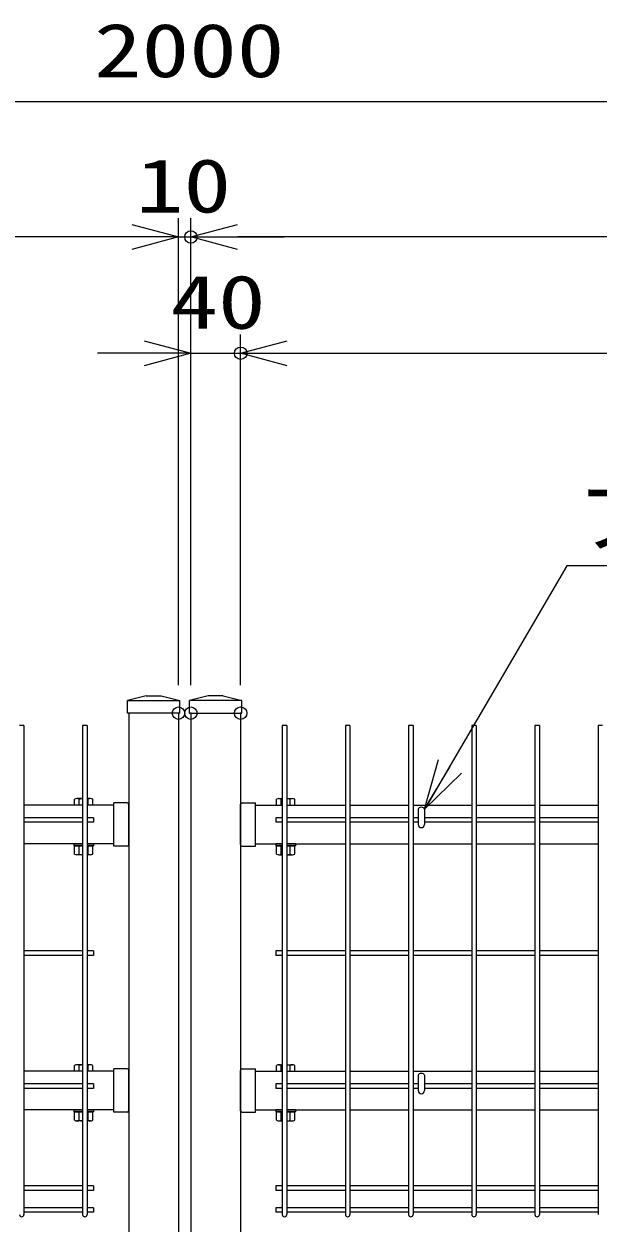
# Model space of a CAD drawing. Units: millimetres, scale not verified. Extents: x -6300 to 6300, y -4454 to 4456.
# Drawn here: x 1558 to 2020, y 1113 to 2077 of the extents above; entities that cross this region are included whole.
import ezdxf
from ezdxf.enums import TextEntityAlignment as Align

# ---------------------------------------------------------------- set-up
doc = ezdxf.new("R2010")
doc.units = ezdxf.units.MM
doc.header["$LTSCALE"] = 20
doc.header["$PDMODE"] = 32
doc.header["$PDSIZE"] = 10
for name, color, linetype, lineweight in [('0-1_0', 4, 'Continuous', 25), ('0-3_LAYER04', 7, 'Continuous', 25), ('0-5_実線', 7, 'Continuous', 25), ('0-C_LAYER12', 3, 'Continuous', 25)]:
    doc.layers.add(name, color=color, linetype=linetype, lineweight=lineweight)
doc.layers.add('0-2_DEFPOINTS', color=7, linetype='Continuous')
doc.styles.add('ＭＳ ゴシック', font='')
doc.styles.get('ＭＳ ゴシック').set_extended_font_data('MS Gothic')

# ---------------------------------------------------------------- blocks, each defined once
blk = doc.blocks.new('_Open30')
at = {"layer": '0-1_0', "color": 2}
blk.add_line((0, 0), (-20, 0), dxfattribs=at)
blk.add_lwpolyline([(-20, 5.36), (0, 0), (-20, -5.36)], dxfattribs=at)

msp = doc.modelspace()

# ---------------------------------------------------------------- linework, layer by layer
at = {"layer": '0-1_0', "color": 2}
for p, q in [((725.09, 2014.69), (2650.09, 2014.69)), ((1645.1, 1905.88), (808.6, 1905.88)), ((1645.1, 1905.88), (1607.6, 1905.88)), ((1682.6, 1905.88), (1692.59, 1905.88)), ((2566.59, 1905.88), (1730.09, 1905.88)), ((1730.09, 1905.88), (1767.59, 1905.88)), ((1655.09, 1812.38), (1617.59, 1812.38)), ((1692.59, 1812.38), (1732.59, 1812.38)), ((1770.09, 1812.38), (1807.59, 1812.38)), ((1770.09, 1812.38), (2526.59, 1812.38))]:
    msp.add_line(p, q, dxfattribs=at)
at = {"layer": '0-1_0', "color": 1}
for p, q in [((1682.6, 1545.48), (1682.6, 1920.88)), ((1682.6, 1545.48), (1682.6, 1920.88)), ((1692.59, 1545.48), (1692.59, 1920.88)), ((1692.59, 1545.48), (1692.59, 1920.88)), ((1692.59, 1545.48), (1692.59, 1827.38)), ((1732.59, 1545.48), (1732.59, 1827.38)), ((1732.59, 1545.48), (1732.59, 1827.38))]:
    msp.add_line(p, q, dxfattribs=at)
at = {"layer": '0-1_0'}
for p, q in [((1558.41, 1513.04), (1554.81, 1513.04)), ((1609.18, 1513.04), (1605.58, 1513.04)), ((1769.61, 1513.04), (1766.01, 1513.04)), ((1820.38, 1513.04), (1816.78, 1513.04)), ((1871.15, 1513.04), (1867.55, 1513.04)), ((1921.92, 1513.04), (1918.32, 1513.04)), ((1972.68, 1513.04), (1969.08, 1513.04)), ((2023.45, 1513.04), (2019.85, 1513.04)), ((1760.81, 1438.84), (1760.81, 1435.24)), ((1760.81, 1331.84), (1760.81, 1328.24)), ((1760.81, 1224.84), (1760.81, 1221.24)), ((1760.81, 1142.87), (1760.81, 1139.27)), ((1760.81, 1125.24), (1760.81, 1121.64))]:
    msp.add_line(p, q, dxfattribs=at)
at = {"layer": '0-1_0', "lineweight": 15}
for p, q in [((1558.41, 1513.04), (1558.41, 1119.84)), ((1605.58, 1513.04), (1605.58, 1119.84)), ((1609.18, 1513.04), (1609.18, 1119.84)), ((1766.01, 1513.04), (1766.01, 1119.84)), ((1769.61, 1513.04), (1769.61, 1119.84)), ((1816.78, 1513.04), (1816.78, 1119.84)), ((1820.38, 1513.04), (1820.38, 1119.84)), ((1867.55, 1513.04), (1867.55, 1119.84)), ((1871.15, 1513.04), (1871.15, 1119.84)), ((1918.32, 1513.04), (1918.32, 1119.84)), ((1921.92, 1513.04), (1921.92, 1119.84)), ((1969.08, 1513.04), (1969.08, 1119.84)), ((1972.68, 1513.04), (1972.68, 1119.84)), ((2019.85, 1513.04), (2019.85, 1119.84)), ((1605.58, 1438.84), (1558.41, 1438.84)), ((1614.38, 1438.84), (1609.18, 1438.84)), ((1614.38, 1438.84), (1614.38, 1435.24)), ((1766.01, 1438.84), (1760.81, 1438.84)), ((1816.78, 1438.84), (1769.61, 1438.84)), ((1867.55, 1438.84), (1820.38, 1438.84)), ((1875.22, 1438.84), (1871.15, 1438.84)), ((1918.32, 1438.84), (1880.42, 1438.84)), ((1969.08, 1438.84), (1921.92, 1438.84)), ((2019.85, 1438.84), (1972.68, 1438.84)), ((1605.58, 1435.24), (1558.41, 1435.24)), ((1614.38, 1435.24), (1609.18, 1435.24)), ((1766.01, 1435.24), (1760.81, 1435.24)), ((1816.78, 1435.24), (1769.61, 1435.24)), ((1867.55, 1435.24), (1820.38, 1435.24)), ((1875.22, 1435.24), (1871.15, 1435.24)), ((1918.32, 1435.24), (1880.42, 1435.24)), ((1969.08, 1435.24), (1921.92, 1435.24)), ((2019.85, 1435.24), (1972.68, 1435.24)), ((1605.58, 1331.84), (1558.41, 1331.84)), ((1614.38, 1331.84), (1609.18, 1331.84)), ((1614.38, 1331.84), (1614.38, 1328.24)), ((1766.01, 1331.84), (1760.81, 1331.84)), ((1816.78, 1331.84), (1769.61, 1331.84)), ((1867.55, 1331.84), (1820.38, 1331.84)), ((1918.32, 1331.84), (1871.15, 1331.84)), ((1969.08, 1331.84), (1921.92, 1331.84)), ((2019.85, 1331.84), (1972.68, 1331.84)), ((1605.58, 1328.24), (1558.41, 1328.24)), ((1614.38, 1328.24), (1609.18, 1328.24)), ((1766.01, 1328.24), (1760.81, 1328.24)), ((1816.78, 1328.24), (1769.61, 1328.24)), ((1867.55, 1328.24), (1820.38, 1328.24)), ((1918.32, 1328.24), (1871.15, 1328.24)), ((1969.08, 1328.24), (1921.92, 1328.24)), ((2019.85, 1328.24), (1972.68, 1328.24)), ((1605.58, 1224.84), (1558.41, 1224.84)), ((1614.38, 1224.84), (1609.18, 1224.84)), ((1614.38, 1224.84), (1614.38, 1221.24)), ((1766.01, 1224.84), (1760.81, 1224.84)), ((1816.78, 1224.84), (1769.61, 1224.84)), ((1867.55, 1224.84), (1820.38, 1224.84)), ((1875.22, 1224.84), (1871.15, 1224.84)), ((1918.32, 1224.84), (1880.42, 1224.84)), ((1969.08, 1224.84), (1921.92, 1224.84)), ((2019.85, 1224.84), (1972.68, 1224.84)), ((1605.58, 1221.24), (1558.41, 1221.24)), ((1614.38, 1221.24), (1609.18, 1221.24)), ((1766.01, 1221.24), (1760.81, 1221.24)), ((1816.78, 1221.24), (1769.61, 1221.24)), ((1867.55, 1221.24), (1820.38, 1221.24)), ((1875.22, 1221.24), (1871.15, 1221.24)), ((1918.32, 1221.24), (1880.42, 1221.24)), ((1969.08, 1221.24), (1921.92, 1221.24)), ((2019.85, 1221.24), (1972.68, 1221.24)), ((1605.58, 1142.87), (1558.41, 1142.87)), ((1605.58, 1139.27), (1558.41, 1139.27)), ((1614.38, 1142.87), (1609.18, 1142.87)), ((1614.38, 1139.27), (1609.18, 1139.27)), ((1614.38, 1142.87), (1614.38, 1139.27)), ((1766.01, 1142.87), (1760.81, 1142.87)), ((1766.01, 1139.27), (1760.81, 1139.27)), ((1816.78, 1142.87), (1769.61, 1142.87)), ((1816.78, 1139.27), (1769.61, 1139.27)), ((1867.55, 1142.87), (1820.38, 1142.87)), ((1867.55, 1139.27), (1820.38, 1139.27)), ((1918.32, 1142.87), (1871.15, 1142.87)), ((1918.32, 1139.27), (1871.15, 1139.27)), ((1969.08, 1142.87), (1921.92, 1142.87)), ((1969.08, 1139.27), (1921.92, 1139.27)), ((2019.85, 1142.87), (1972.68, 1142.87)), ((2019.85, 1139.27), (1972.68, 1139.27)), ((1605.58, 1125.24), (1558.41, 1125.24)), ((1605.58, 1121.64), (1558.41, 1121.64)), ((1614.38, 1125.24), (1609.18, 1125.24)), ((1614.38, 1121.64), (1609.18, 1121.64)), ((1614.38, 1125.24), (1614.38, 1121.64)), ((1766.01, 1125.24), (1760.81, 1125.24)), ((1766.01, 1121.64), (1760.81, 1121.64)), ((1816.78, 1125.24), (1769.61, 1125.24)), ((1816.78, 1121.64), (1769.61, 1121.64)), ((1867.55, 1125.24), (1820.38, 1125.24)), ((1867.55, 1121.64), (1820.38, 1121.64)), ((1918.32, 1125.24), (1871.15, 1125.24)), ((1918.32, 1121.64), (1871.15, 1121.64)), ((1969.08, 1125.24), (1921.92, 1125.24)), ((1969.08, 1121.64), (1921.92, 1121.64)), ((2019.85, 1125.24), (1972.68, 1125.24)), ((2019.85, 1121.64), (1972.68, 1121.64))]:
    msp.add_line(p, q, dxfattribs=at)
at = {"layer": '0-1_0', "color": 7}
for p, q in [((1605.58, 1449.04), (1558.41, 1449.04)), ((1599.11, 1449.04), (1599.11, 1453.73)), ((1605.58, 1449.04), (1599.11, 1449.04)), ((1605.58, 1454.26), (1600.93, 1454.26)), ((1602.75, 1449.04), (1602.75, 1453.73)), ((1611.84, 1454.26), (1609.18, 1454.26)), ((1630.58, 1449.04), (1609.18, 1449.04)), ((1613.66, 1449.04), (1609.18, 1449.04)), ((1610.02, 1449.04), (1610.02, 1453.73)), ((1613.66, 1449.04), (1613.66, 1453.73)), ((1641.38, 1450.99), (1630.58, 1450.99)), ((1642.58, 1417.29), (1642.58, 1449.79)), ((1732.59, 1417.29), (1732.59, 1449.79)), ((1733.79, 1450.99), (1744.59, 1450.99)), ((1744.59, 1449.04), (1766.01, 1449.04)), ((1761.52, 1449.04), (1761.52, 1453.72)), ((1761.52, 1449.04), (1766.01, 1449.04)), ((1763.34, 1454.26), (1766.01, 1454.26)), ((1765.15, 1449.04), (1765.15, 1453.72)), ((1769.61, 1454.26), (1774.25, 1454.26)), ((1769.61, 1449.04), (1816.78, 1449.04)), ((1769.61, 1449.04), (1776.07, 1449.04)), ((1772.43, 1449.04), (1772.43, 1453.72)), ((1776.07, 1449.04), (1776.07, 1453.72)), ((1820.38, 1449.04), (1867.55, 1449.04)), ((1871.15, 1449.04), (1918.32, 1449.04)), ((1921.92, 1449.04), (1969.08, 1449.04)), ((1972.68, 1449.04), (2019.85, 1449.04)), ((1875.22, 1445.82), (1875.22, 1433.54)), ((1880.42, 1445.82), (1880.42, 1433.54)), ((1605.58, 1418.04), (1558.41, 1418.04)), ((1630.58, 1418.04), (1609.18, 1418.04)), ((1744.59, 1418.04), (1766.01, 1418.04)), ((1769.61, 1418.04), (1816.78, 1418.04)), ((1820.38, 1418.04), (1867.55, 1418.04)), ((1871.15, 1418.04), (1918.32, 1418.04)), ((1921.92, 1418.04), (1969.08, 1418.04)), ((1972.68, 1418.04), (2019.85, 1418.04)), ((1605.58, 1416.44), (1599.11, 1416.44)), ((1599.11, 1409.66), (1599.11, 1416.44)), ((1605.58, 1409.12), (1600.93, 1409.12)), ((1602.75, 1409.66), (1602.75, 1416.44)), ((1613.66, 1416.44), (1609.18, 1416.44)), ((1611.84, 1409.12), (1609.18, 1409.12)), ((1610.02, 1409.66), (1610.02, 1416.44)), ((1613.66, 1409.66), (1613.66, 1416.44)), ((1761.52, 1416.44), (1766.01, 1416.44)), ((1761.52, 1409.65), (1761.52, 1416.44)), ((1763.34, 1409.12), (1766.01, 1409.12)), ((1765.15, 1409.65), (1765.15, 1416.44)), ((1769.61, 1416.44), (1776.07, 1416.44)), ((1769.61, 1409.12), (1774.25, 1409.12)), ((1772.43, 1409.65), (1772.43, 1416.44)), ((1776.07, 1409.65), (1776.07, 1416.44)), ((1605.58, 1235.04), (1558.41, 1235.04)), ((1599.11, 1235.04), (1599.11, 1239.73)), ((1605.58, 1235.04), (1599.11, 1235.04)), ((1605.58, 1240.26), (1600.93, 1240.26)), ((1602.75, 1235.04), (1602.75, 1239.73)), ((1611.84, 1240.26), (1609.18, 1240.26)), ((1630.59, 1235.04), (1609.18, 1235.04)), ((1613.66, 1235.04), (1609.18, 1235.04)), ((1610.02, 1235.04), (1610.02, 1239.73)), ((1613.66, 1235.04), (1613.66, 1239.73)), ((1641.39, 1236.99), (1630.59, 1236.99)), ((1642.59, 1203.29), (1642.59, 1235.79)), ((1732.59, 1203.29), (1732.59, 1235.79)), ((1733.79, 1236.99), (1744.59, 1236.99)), ((1744.59, 1235.04), (1766.01, 1235.04)), ((1761.52, 1235.04), (1761.52, 1239.72)), ((1761.52, 1235.04), (1766.01, 1235.04)), ((1763.34, 1240.26), (1766.01, 1240.26)), ((1765.15, 1235.04), (1765.15, 1239.72)), ((1769.61, 1240.26), (1774.25, 1240.26)), ((1769.61, 1235.04), (1816.78, 1235.04)), ((1769.61, 1235.04), (1776.07, 1235.04)), ((1772.43, 1235.04), (1772.43, 1239.72)), ((1776.07, 1235.04), (1776.07, 1239.72)), ((1820.38, 1235.04), (1867.55, 1235.04)), ((1871.15, 1235.04), (1918.32, 1235.04)), ((1921.92, 1235.04), (1969.08, 1235.04)), ((1972.68, 1235.04), (2019.85, 1235.04)), ((1875.22, 1231.82), (1875.22, 1219.54)), ((1880.42, 1231.82), (1880.42, 1219.54)), ((1605.58, 1204.04), (1558.41, 1204.04)), ((1605.58, 1202.44), (1599.11, 1202.44)), ((1599.11, 1195.66), (1599.11, 1202.44)), ((1602.75, 1195.66), (1602.75, 1202.44)), ((1630.59, 1204.04), (1609.18, 1204.04)), ((1613.66, 1202.44), (1609.18, 1202.44)), ((1610.02, 1195.66), (1610.02, 1202.44)), ((1613.66, 1195.66), (1613.66, 1202.44)), ((1744.59, 1204.04), (1766.01, 1204.04)), ((1761.52, 1202.44), (1766.01, 1202.44)), ((1761.52, 1195.65), (1761.52, 1202.44)), ((1765.15, 1195.65), (1765.15, 1202.44)), ((1769.61, 1204.04), (1816.78, 1204.04)), ((1769.61, 1202.44), (1776.07, 1202.44)), ((1772.43, 1195.65), (1772.43, 1202.44)), ((1776.07, 1195.65), (1776.07, 1202.44)), ((1820.38, 1204.04), (1867.55, 1204.04)), ((1871.15, 1204.04), (1918.32, 1204.04)), ((1921.92, 1204.04), (1969.08, 1204.04)), ((1972.68, 1204.04), (2019.85, 1204.04)), ((1605.58, 1195.12), (1600.93, 1195.12)), ((1611.84, 1195.12), (1609.18, 1195.12)), ((1763.34, 1195.12), (1766.01, 1195.12)), ((1769.61, 1195.12), (1774.25, 1195.12))]:
    msp.add_line(p, q, dxfattribs=at)
for points in [[(1641.38, 1416.09), (1630.58, 1416.09), (1630.58, 1450.99)], [(1733.79, 1416.09), (1744.59, 1416.09), (1744.59, 1450.99)], [(1641.39, 1202.09), (1630.59, 1202.09), (1630.59, 1236.99)], [(1733.79, 1202.09), (1744.59, 1202.09), (1744.59, 1236.99)]]:
    msp.add_lwpolyline(points, dxfattribs=at)
for centre, radius, start, end in [((1600.93, 1450.91), 3.35, 57.13297, 122.86741), ((1606.38, 1441.67), 12.6, 93.68139, 106.77884), ((1606.38, 1441.67), 12.6, 73.22154, 77.20036), ((1611.84, 1450.91), 3.35, 57.13297, 122.86741), ((1641.38, 1449.79), 1.2, 0.00019, 90.00019), ((1733.79, 1449.79), 1.2, 90, 180), ((1763.34, 1450.91), 3.35, 57.13278, 122.86722), ((1768.79, 1441.66), 12.6, 102.76508, 106.77865), ((1768.79, 1441.66), 12.6, 73.22135, 86.28484), ((1774.25, 1450.91), 3.35, 57.13278, 122.86722), ((1877.82, 1433.54), 2.6, 180, 0), ((1641.38, 1417.29), 1.2, 270.00019, 0.00019), ((1733.79, 1417.29), 1.2, 180, 270), ((1600.93, 1412.47), 3.35, 237.13297, 302.86741), ((1606.38, 1421.72), 12.6, 253.22154, 266.31831), ((1606.38, 1421.72), 12.6, 282.79933, 286.77884), ((1611.84, 1412.47), 3.35, 237.13297, 302.86741), ((1763.34, 1412.47), 3.35, 237.13278, 302.86722), ((1768.79, 1421.72), 12.6, 253.22135, 257.23492), ((1768.79, 1421.72), 12.6, 273.71516, 286.77865), ((1774.25, 1412.47), 3.35, 237.13278, 302.86722), ((1600.93, 1236.91), 3.35, 57.13297, 122.86741), ((1606.39, 1227.67), 12.6, 93.68464, 106.77884), ((1606.39, 1227.67), 12.6, 73.22154, 77.20368), ((1611.84, 1236.91), 3.35, 57.13297, 122.86741), ((1641.39, 1235.79), 1.2, 0.00019, 90.00019), ((1733.79, 1235.79), 1.2, 90, 180), ((1763.34, 1236.91), 3.35, 57.13278, 122.86722), ((1768.79, 1227.66), 12.6, 102.76508, 106.77865), ((1768.79, 1227.66), 12.6, 73.22135, 86.28484), ((1774.25, 1236.91), 3.35, 57.13278, 122.86722), ((1877.82, 1219.54), 2.6, 180, 0), ((1600.93, 1198.47), 3.35, 237.13297, 302.86741), ((1606.39, 1207.72), 12.6, 253.22154, 266.31506), ((1606.39, 1207.72), 12.6, 282.79601, 286.77884), ((1611.84, 1198.47), 3.35, 237.13297, 302.86741), ((1641.39, 1203.29), 1.2, 270.00019, 0.00019), ((1733.79, 1203.29), 1.2, 180, 270), ((1763.34, 1198.47), 3.35, 237.13278, 302.86722), ((1768.79, 1207.72), 12.6, 253.22135, 257.23492), ((1768.79, 1207.72), 12.6, 273.71516, 286.77865), ((1774.25, 1198.47), 3.35, 237.13278, 302.86722)]:
    msp.add_arc(centre, radius, start, end, dxfattribs=at)
at = {"layer": '0-1_0', "lineweight": 15}
for centre in [(1556.61, 1119.84), (1607.38, 1119.84), (1767.81, 1119.84), (1818.58, 1119.84), (1869.35, 1119.84), (1920.12, 1119.84), (1970.88, 1119.84)]:
    msp.add_arc(centre, 1.8, 180, 0, dxfattribs=at)
at = {"layer": '0-1_0', "color": 7}
for centre in [(1877.82, 1445.82), (1877.82, 1231.82)]:
    msp.add_ellipse(centre, major_axis=(-2.6, 0), ratio=0.601815, start_param=3.141593, end_param=6.283185, dxfattribs=at)
at = {"layer": '0-2_DEFPOINTS'}
for p in [(1692.59, 1905.88), (1732.59, 1812.38), (1682.6, 1522.98), (1692.59, 1522.98), (1692.59, 1522.98), (1732.59, 1522.98)]:
    msp.add_point(p, dxfattribs=at)
at = {"layer": '0-3_LAYER04'}
for p, q in [((1656.58, 1537.04), (1641.58, 1533.04)), ((1641.58, 1523.04), (1641.58, 1533.04)), ((1641.58, 1533.04), (1683.58, 1533.04)), ((1683.58, 1523.04), (1683.58, 1533.04)), ((1691.59, 1523.04), (1691.59, 1533.04)), ((1733.59, 1533.04), (1691.59, 1533.04)), ((1718.59, 1537.04), (1733.59, 1533.04)), ((1733.59, 1523.04), (1733.59, 1533.04)), ((1683.58, 1523.04), (1641.58, 1523.04)), ((1642.58, 1523.04), (1642.59, 406.7)), ((1682.59, 1523.04), (1682.59, 421.04)), ((1691.59, 1523.04), (1733.59, 1523.04)), ((1692.59, 1523.04), (1692.59, 421.04)), ((1732.59, 1523.04), (1732.59, -881.96))]:
    msp.add_line(p, q, dxfattribs=at)
for points in [[(1656.58, 1537.04), (1668.58, 1537.04), (1683.58, 1533.04)], [(1718.59, 1537.04), (1706.59, 1537.04), (1691.59, 1533.04)]]:
    msp.add_lwpolyline(points, dxfattribs=at)
at = {"layer": '0-5_実線'}
for p, q in [((1598.38, 1418.04), (1598.38, 1416.44)), ((1598.38, 1418.04), (1605.58, 1418.04)), ((1609.18, 1418.04), (1614.38, 1418.04)), ((1614.38, 1418.04), (1614.38, 1416.44)), ((1760.79, 1418.04), (1760.79, 1416.44)), ((1766.01, 1418.04), (1760.79, 1418.04)), ((1776.79, 1418.04), (1769.61, 1418.04)), ((1776.79, 1418.04), (1776.79, 1416.44)), ((1598.38, 1416.44), (1605.58, 1416.44)), ((1609.18, 1416.44), (1614.38, 1416.44)), ((1766.01, 1416.44), (1760.79, 1416.44)), ((1776.79, 1416.44), (1769.61, 1416.44)), ((1598.39, 1204.04), (1598.39, 1202.44)), ((1598.39, 1204.04), (1605.58, 1204.04)), ((1598.39, 1202.44), (1605.58, 1202.44)), ((1609.18, 1204.04), (1614.39, 1204.04)), ((1609.18, 1202.44), (1614.39, 1202.44)), ((1614.39, 1204.04), (1614.39, 1202.44)), ((1760.79, 1204.04), (1760.79, 1202.44)), ((1766.01, 1204.04), (1760.79, 1204.04)), ((1766.01, 1202.44), (1760.79, 1202.44)), ((1776.79, 1204.04), (1769.61, 1204.04)), ((1776.79, 1202.44), (1769.61, 1202.44)), ((1776.79, 1204.04), (1776.79, 1202.44))]:
    msp.add_line(p, q, dxfattribs=at)
at = {"layer": '0-C_LAYER12'}
msp.add_lwpolyline([(2385.19, 1641.56), (1994.89, 1641.56), (1881.45, 1447.54)], dxfattribs=at)

# ---------------------------------------------------------------- block references
at = {"layer": '0-1_0', "xscale": 1.875, "yscale": 1.875}
for p in [(1682.6, 1905.88), (1682.6, 1905.88), (1692.59, 1812.38)]:
    msp.add_blockref('_Open30', p, dxfattribs=at)
at = {"layer": '0-1_0', "xscale": 1.875, "yscale": 1.875, "rotation": 180}
for p in [(1692.59, 1905.88), (1692.59, 1905.88), (1732.59, 1812.38), (1732.59, 1812.38)]:
    msp.add_blockref('_Open30', p, dxfattribs=at)
at = {"layer": '0-C_LAYER12', "xscale": 2, "yscale": 2, "rotation": 239.24731}
msp.add_blockref('_Open30', (1880.43, 1445.82), dxfattribs=at)

# ---------------------------------------------------------------- texts
at = {"layer": '0-1_0', "color": 3, "style": 'ＭＳ ゴシック', "width": 1.3}
for s, p in [('2000', (1614.73, 2021.36)), ('10', (1648.43, 1912.55)), ('40', (1676.16, 1819.05))]:
    msp.add_text(s, height=43.26, dxfattribs=at).set_placement(p, align=Align.BOTTOM_LEFT)
at = {"layer": '0-C_LAYER12', "style": 'ＭＳ ゴシック', "width": 0.9}
msp.add_text('フックボルト', height=48.09, dxfattribs=at).set_placement((2003.56, 1642.3), align=Align.BOTTOM_LEFT)

doc.saveas('drawing.dxf')
